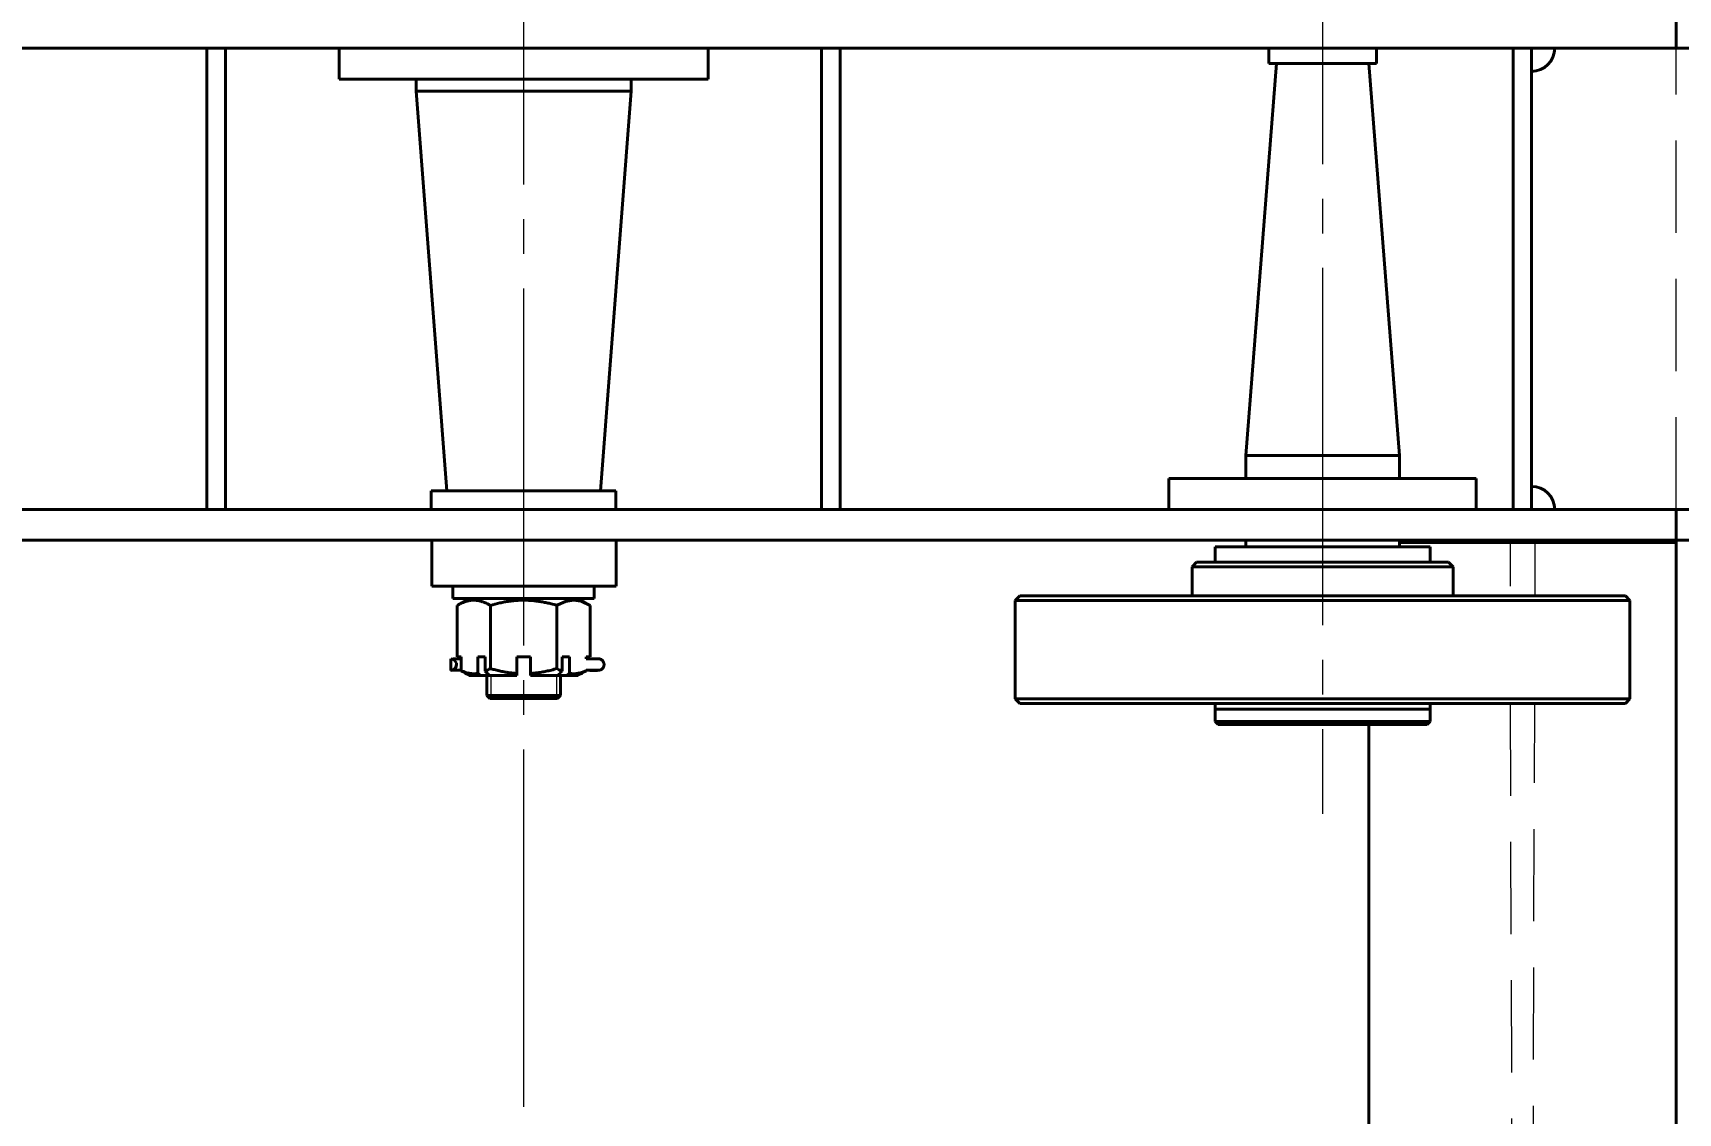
# Model space of a CAD drawing. Header units: millimetres. Extents: x 0 to 841, y 0 to 594.
# Drawn here: x 154.5 to 225.8, y 452.2 to 499.1 of the extents above; entities that cross this region are included whole.
import ezdxf

# ---------------------------------------------------------------- set-up
doc = ezdxf.new("R2010")
doc.units = ezdxf.units.MM
for name, pattern in [('K5LT_AXLED', [19.996264, 15.496264, -1.5, 1.5, -1.5]), ('K5LT_BASIC', [0]), ('K5LT_DASHED', [6, 4, -2]), ('K5LT_THIN', [0])]:
    doc.linetypes.add(name, pattern=pattern)
doc.layers.add('Системный слой', color=7, linetype='Continuous')
doc.styles.add('KDIMTEXTSTYLE', font='GOST_AU.SHX', dxfattribs={"width": 0.96, "oblique": 15, "height": 5})
doc.dimstyles.new('KDIMSTYLE (0.07)', dxfattribs={"dimtxt": 5, "dimasz": 1, "dimexe": 2, "dimexo": 0.0625, "dimgap": 1, "dimtad": 1, "dimlfac": 15, "dimtxsty": 'KDIMTEXTSTYLE', "dimsah": 1, "dimcen": 0.09, "dimdle": 1, "dimadec": 0, "dimazin": 0, "dimtfac": 0.667, "dimtmove": 0, "dimatfit": 3, "dimfxl": 1, "dimtvp": 1, "dimtolj": 1, "dimtzin": 0, "dimarcsym": 0})

# ---------------------------------------------------------------- blocks, each defined once
blk = doc.blocks.new('U5')
at = {"layer": 'Системный слой', "color": 150, "linetype": 'K5LT_BASIC', "lineweight": 40, "true_color": 0x0080ff}
for p, q in [((173.048, 472.029), (173.048, 471.95)), ((173.048, 471.45), (173.048, 471.434))]:
    blk.add_line(p, q, dxfattribs=at)
blk = doc.blocks.new('U6')
at = {"layer": 'Системный слой', "color": 150, "linetype": 'K5LT_BASIC', "lineweight": 40, "true_color": 0x0080ff}
for p, q in [((180.428, 522.123), (180.428, 522.096)), ((180.428, 497.096), (180.428, 496.563))]:
    blk.add_line(p, q, dxfattribs=at)
blk = doc.blocks.new('U7')
at = {"layer": 'Системный слой', "color": 150, "linetype": 'K5LT_BASIC', "lineweight": 40, "true_color": 0x0080ff}
for p, q in [((171.095, 522.123), (171.095, 522.096)), ((171.095, 497.096), (171.095, 496.563))]:
    blk.add_line(p, q, dxfattribs=at)
blk = doc.blocks.new('U41')
at = {"layer": 'Системный слой', "color": 150, "linetype": 'K5LT_BASIC', "lineweight": 40, "true_color": 0x0080ff}
for p, q in [((225.758, 471.763), (225.758, 431.096)), ((225.758, 423.096), (225.758, 413.763))]:
    blk.add_line(p, q, dxfattribs=at)
blk = doc.blocks.new('U42')
at = {"layer": 'Системный слой', "color": 150, "linetype": 'K5LT_BASIC', "lineweight": 40, "true_color": 0x0080ff}
for p, q in [((212.424, 469.096), (212.424, 431.096)), ((212.424, 423.096), (212.424, 419.763)), ((212.424, 415.763), (212.424, 413.763))]:
    blk.add_line(p, q, dxfattribs=at)
blk = doc.blocks.new('U52')
at = {"layer": 'Системный слой', "color": 150, "linetype": 'K5LT_BASIC', "lineweight": 40, "true_color": 0x0080ff}
for p, q in [((213.758, 479.763), (213.758, 480.763)), ((213.758, 476.808), (213.758, 477.096))]:
    blk.add_line(p, q, dxfattribs=at)
blk = doc.blocks.new('U53')
at = {"layer": 'Системный слой', "color": 150, "linetype": 'K5LT_BASIC', "lineweight": 40, "true_color": 0x0080ff}
for p, q in [((207.091, 479.763), (207.091, 480.763)), ((207.091, 476.808), (207.091, 477.096))]:
    blk.add_line(p, q, dxfattribs=at)
blk = doc.blocks.new('U71')
at = {"layer": 'Системный слой', "color": 150, "linetype": 'K5LT_BASIC', "lineweight": 40, "true_color": 0x0080ff}
for p, q in [((210.424, 476.141), (204.958, 476.141)), ((215.891, 476.141), (210.424, 476.141))]:
    blk.add_line(p, q, dxfattribs=at)
blk = doc.blocks.new('U72')
at = {"layer": 'Системный слой', "color": 150, "linetype": 'K5LT_BASIC', "lineweight": 40, "true_color": 0x0080ff}
for p, q in [((210.424, 475.941), (204.758, 475.941)), ((216.091, 475.941), (210.424, 475.941))]:
    blk.add_line(p, q, dxfattribs=at)
blk = doc.blocks.new('U73')
at = {"layer": 'Системный слой', "color": 150, "linetype": 'K5LT_BASIC', "lineweight": 40, "true_color": 0x0080ff}
for p, q in [((210.424, 474.675), (197.291, 474.675)), ((223.558, 474.675), (210.424, 474.675))]:
    blk.add_line(p, q, dxfattribs=at)
blk = doc.blocks.new('U74')
at = {"layer": 'Системный слой', "color": 150, "linetype": 'K5LT_BASIC', "lineweight": 40, "true_color": 0x0080ff}
for p, q in [((210.424, 470.008), (197.291, 470.008)), ((223.558, 470.008), (210.424, 470.008))]:
    blk.add_line(p, q, dxfattribs=at)
blk = doc.blocks.new('U75')
at = {"layer": 'Системный слой', "color": 150, "linetype": 'K5LT_BASIC', "lineweight": 40, "true_color": 0x0080ff}
for p, q in [((210.424, 470.208), (197.091, 470.208)), ((223.758, 470.208), (210.424, 470.208))]:
    blk.add_line(p, q, dxfattribs=at)
blk = doc.blocks.new('U76')
at = {"layer": 'Системный слой', "color": 150, "linetype": 'K5LT_BASIC', "lineweight": 40, "true_color": 0x0080ff}
for p, q in [((210.424, 474.475), (197.091, 474.475)), ((223.758, 474.475), (210.424, 474.475))]:
    blk.add_line(p, q, dxfattribs=at)
blk = doc.blocks.new('U77')
at = {"layer": 'Системный слой', "color": 150, "linetype": 'K5LT_BASIC', "lineweight": 40, "true_color": 0x0080ff}
for p, q in [((177.252, 474.294), (177.206, 474.267)), ((177.584, 474.437), (177.252, 474.294)), ((177.92, 474.491), (177.584, 474.437)), ((178.255, 474.442), (177.92, 474.491)), ((178.648, 474.268), (178.255, 474.442)), ((178.648, 474.267), (178.648, 474.268))]:
    blk.add_line(p, q, dxfattribs=at)
blk = doc.blocks.new('U78')
at = {"layer": 'Системный слой', "color": 150, "linetype": 'K5LT_BASIC', "lineweight": 40, "true_color": 0x0080ff}
for p, q in [((178.475, 472.029), (178.475, 471.95)), ((178.475, 471.45), (178.475, 471.434))]:
    blk.add_line(p, q, dxfattribs=at)
blk = doc.blocks.new('U79')
at = {"layer": 'Системный слой', "color": 150, "linetype": 'K5LT_BASIC', "lineweight": 40, "true_color": 0x0080ff}
for p, q in [((172.601, 471.952), (172.754, 471.9)), ((172.754, 471.9), (172.843, 471.766)), ((172.843, 471.766), (172.851, 471.702)), ((172.665, 471.461), (172.601, 471.452)), ((172.8, 471.55), (172.665, 471.461)), ((172.851, 471.702), (172.8, 471.55))]:
    blk.add_line(p, q, dxfattribs=at)
blk = doc.blocks.new('U80')
at = {"layer": 'Системный слой', "color": 150, "linetype": 'K5LT_BASIC', "lineweight": 40, "true_color": 0x0080ff}
for p, q in [((172.723, 471.948), (172.678, 471.94)), ((172.775, 471.95), (172.723, 471.948)), ((172.83, 471.95), (172.775, 471.95))]:
    blk.add_line(p, q, dxfattribs=at)
blk = doc.blocks.new('U85')
at = {"layer": 'Системный слой', "color": 150, "linetype": 'K5LT_BASIC', "lineweight": 40, "true_color": 0x0080ff}
for p, q in [((178.641, 471.451), (178.832, 471.451)), ((178.797, 471.449), (178.641, 471.449)), ((178.95, 471.449), (178.797, 471.449)), ((178.832, 471.451), (178.976, 471.45)), ((179.001, 471.45), (178.95, 471.449)), ((178.976, 471.45), (179.001, 471.45))]:
    blk.add_line(p, q, dxfattribs=at)
blk = doc.blocks.new('U86')
at = {"layer": 'Системный слой', "color": 150, "linetype": 'K5LT_BASIC', "lineweight": 40, "true_color": 0x0080ff}
for p, q in [((172.72, 471.453), (172.675, 471.461)), ((172.773, 471.45), (172.72, 471.453)), ((172.83, 471.45), (172.773, 471.45)), ((172.851, 471.45), (172.83, 471.45))]:
    blk.add_line(p, q, dxfattribs=at)
blk = doc.blocks.new('U102')
at = {"layer": 'Системный слой', "color": 150, "linetype": 'K5LT_BASIC', "lineweight": 40, "true_color": 0x0080ff}
for p, q in [((210.424, 476.808), (205.758, 476.808)), ((215.091, 476.808), (210.424, 476.808))]:
    blk.add_line(p, q, dxfattribs=at)
blk = doc.blocks.new('KDIMARROW_01')
at = {"layer": 'Системный слой'}
blk.add_hatch(color=0, dxfattribs=at).paths.add_polyline_path([(0, 0), (-5, 0.658), (-4.5, 0), (-5, -0.658)])
at = {"layer": 'Системный слой', "color": 0, "linetype": 'K5LT_THIN', "lineweight": 18}
for p, q in [((-4.5, 0), (-5, 0.658)), ((-5, 0.658), (0, 0)), ((0, 0), (-5, -0.658)), ((-5, -0.658), (-4.5, 0)), ((0, 0), (-1, 0))]:
    blk.add_line(p, q, dxfattribs=at)

msp = doc.modelspace()

# ---------------------------------------------------------------- linework, layer by layer
at = {"layer": 'Системный слой', "color": 30, "linetype": 'K5LT_AXLED', "lineweight": 18, "true_color": 0xff8000}
for p, q in [((175.75755, 528.00913), (175.75755, 367.42948)), ((210.42422, 508.89615), (210.42422, 465.22948))]:
    msp.add_line(p, q, dxfattribs=at)
at = {"layer": 'Системный слой', "color": 150, "linetype": 'K5LT_BASIC', "lineweight": 40, "true_color": 0x0080ff}
for p, q in [((225.75755, 499.76281), (225.75755, 498.42948)), ((225.75755, 498.42948), (125.75755, 498.42948)), ((162.02422, 498.42948), (162.82422, 498.42948)), ((162.02422, 498.42948), (162.02422, 478.42948)), ((162.82422, 498.42948), (162.82422, 478.42948)), ((167.76162, 498.42948), (167.76162, 497.09615)), ((183.76162, 498.42948), (183.76162, 497.09615)), ((188.69088, 498.42948), (189.49088, 498.42948)), ((188.69088, 498.42948), (188.69088, 478.42948)), ((189.49088, 498.42948), (189.49088, 478.42948)), ((208.09088, 498.42948), (208.09088, 497.76281)), ((212.75755, 498.42948), (212.75755, 497.76281)), ((218.69088, 498.42948), (219.49088, 498.42948)), ((218.69088, 498.42948), (218.69088, 478.42948)), ((219.49088, 498.42948), (219.49088, 478.42948)), ((230.75755, 498.42948), (225.75755, 498.42948)), ((207.09088, 480.76281), (208.42422, 497.76281)), ((212.75755, 497.76281), (208.09088, 497.76281)), ((213.75755, 480.76281), (212.42422, 497.76281)), ((183.76162, 497.09615), (167.76162, 497.09615)), ((171.09495, 496.56281), (172.42828, 479.22948)), ((180.42828, 496.56281), (171.09495, 496.56281)), ((180.42828, 496.56281), (179.09495, 479.22948)), ((207.09088, 480.76281), (213.75755, 480.76281)), ((217.09088, 479.76281), (203.75755, 479.76281)), ((203.75755, 479.76281), (203.75755, 478.42948)), ((217.09088, 479.76281), (217.09088, 478.42948)), ((171.75755, 479.22948), (171.75755, 478.42948)), ((179.75755, 479.22948), (171.75755, 479.22948)), ((179.75755, 479.22948), (179.75755, 478.42948)), ((225.75755, 478.42948), (125.75755, 478.42948)), ((162.02422, 478.42948), (162.82422, 478.42948)), ((188.69088, 478.42948), (189.49088, 478.42948)), ((218.69088, 478.42948), (219.49088, 478.42948)), ((225.75755, 478.42948), (225.75755, 477.09615)), ((230.75755, 478.42948), (225.75755, 478.42948)), ((225.75755, 477.09615), (125.75755, 477.09615)), ((171.77771, 477.09615), (171.77771, 475.09615)), ((179.77771, 477.09615), (179.77771, 475.09615)), ((205.75755, 476.80802), (205.75755, 476.14135)), ((213.75755, 476.99258), (225.75755, 476.99258)), ((215.09088, 476.80802), (215.09088, 476.14135)), ((230.75755, 477.09615), (225.75755, 477.09615)), ((225.75755, 477.09615), (225.75755, 476.99258)), ((225.75755, 476.99258), (225.75755, 471.76281)), ((204.75755, 475.94135), (204.95755, 476.14135)), ((216.09088, 475.94135), (215.89088, 476.14135)), ((204.75755, 475.94135), (204.75755, 474.67468)), ((216.09088, 475.94135), (216.09088, 474.67468)), ((179.77771, 475.09615), (171.77771, 475.09615)), ((172.69495, 474.56281), (172.69495, 475.09615)), ((178.82828, 474.56281), (178.82828, 475.09615)), ((197.09088, 474.47468), (197.29088, 474.67468)), ((223.75755, 474.47468), (223.55755, 474.67468)), ((172.69495, 474.56281), (178.82828, 474.56281)), ((172.87487, 474.26735), (172.87541, 474.26767)), ((172.87487, 474.26735), (172.87487, 472.02948)), ((173.38662, 474.56281), (172.87541, 474.26767)), ((174.31905, 474.26735), (174.31905, 471.52494)), ((177.2058, 474.26735), (177.2058, 471.52494)), ((178.13662, 474.56281), (178.64783, 474.26767)), ((178.64837, 474.26735), (178.64837, 472.02948)), ((197.09088, 474.47468), (197.09088, 470.20802)), ((223.75755, 474.47468), (223.75755, 470.20802)), ((172.60147, 471.45238), (172.60147, 471.95237)), ((172.83001, 471.94991), (173.04817, 471.94991)), ((173.04817, 471.94991), (172.85147, 471.94991)), ((172.87487, 472.02948), (173.04817, 472.02948)), ((173.04817, 471.43449), (173.04817, 472.02948)), ((173.7767, 472.02948), (173.7767, 471.31648)), ((173.7767, 472.02948), (174.08746, 472.02948)), ((174.08746, 471.40868), (174.08746, 472.02948)), ((175.46243, 472.02948), (176.06243, 472.02948)), ((175.46243, 472.02948), (175.46243, 471.312)), ((176.06243, 471.312), (176.06243, 472.02948)), ((177.43713, 472.02948), (177.74754, 472.02948)), ((177.43713, 472.02948), (177.43713, 471.40868)), ((177.74754, 471.31648), (177.74754, 472.02948)), ((178.47526, 472.02948), (178.64837, 472.02948)), ((178.47526, 471.95044), (178.64085, 471.95074)), ((172.67998, 471.45911), (172.60147, 471.44647)), ((172.60147, 471.45238), (172.60147, 471.45084)), ((172.60147, 471.44899), (172.60147, 471.45084)), ((172.60147, 471.44899), (172.60147, 471.44647)), ((173.04817, 471.44991), (172.83001, 471.44991)), ((172.85147, 471.70237), (172.85147, 471.70084)), ((173.04817, 471.44991), (172.85147, 471.44991)), ((172.85147, 471.44991), (173.04817, 471.44991)), ((173.40554, 471.22948), (173.40574, 471.22948)), ((173.40574, 471.22948), (173.88403, 471.22948)), ((173.88403, 471.22948), (174.30843, 471.22948)), ((174.16162, 471.22948), (174.16162, 470.36281)), ((174.30843, 471.22948), (175.46238, 471.22948)), ((175.46238, 471.22948), (175.46243, 471.312)), ((176.06209, 471.22948), (176.06238, 471.22948)), ((176.06238, 471.22948), (176.06243, 471.312)), ((176.06238, 471.22948), (177.21602, 471.22948)), ((177.21602, 471.22948), (177.64015, 471.22948)), ((177.36162, 471.22948), (177.36162, 470.36281)), ((177.64015, 471.22948), (178.11769, 471.22948)), ((178.47526, 471.45044), (178.64131, 471.45074)), ((178.64131, 471.44908), (178.47526, 471.44939)), ((178.64085, 471.44908), (178.47526, 471.44938)), ((177.36162, 470.36281), (174.16162, 470.36281)), ((174.29495, 470.22948), (174.16162, 470.36281)), ((177.22828, 470.22948), (177.36162, 470.36281)), ((177.22828, 470.22948), (174.29495, 470.22948)), ((197.29088, 470.00802), (197.09088, 470.20802)), ((205.75755, 469.76281), (205.75755, 470.00802)), ((205.75755, 469.76281), (215.09088, 469.76281)), ((205.75755, 469.22948), (205.75755, 469.76281)), ((205.75755, 469.76281), (215.09088, 469.76281)), ((215.09088, 469.76281), (215.09088, 470.00802)), ((215.09088, 469.22948), (215.09088, 469.76281)), ((223.55755, 470.00802), (223.75755, 470.20802)), ((205.75755, 469.22948), (205.89088, 469.09615)), ((205.75755, 469.22948), (215.09088, 469.22948)), ((205.89088, 469.09615), (214.95755, 469.09615)), ((215.09088, 469.22948), (214.95755, 469.09615))]:
    msp.add_line(p, q, dxfattribs=at)
at = {"layer": 'Системный слой', "color": 7, "linetype": 'K5LT_DASHED', "lineweight": 18}
for p, q in [((225.75755, 478.42948), (225.75755, 498.42948)), ((218.55755, 476.99258), (218.55755, 475.09615)), ((219.62422, 476.99258), (219.62422, 474.67468)), ((218.55755, 470.00802), (218.69088, 430.56281)), ((219.49088, 430.56281), (219.62422, 470.00802))]:
    msp.add_line(p, q, dxfattribs=at)
at = {"layer": 'Системный слой', "color": 7, "linetype": 'K5LT_THIN', "lineweight": 18}
for p, q in [((174.34204, 471.22948), (174.34204, 470.36281)), ((177.1812, 471.22948), (177.1812, 470.36281)), ((174.34204, 470.22948), (174.34204, 470.36281)), ((177.1812, 470.22948), (177.1812, 470.36281))]:
    msp.add_line(p, q, dxfattribs=at)
at = {"layer": 'Системный слой', "color": 150, "linetype": 'K5LT_BASIC', "lineweight": 40, "true_color": 0x0080ff}
for centre, radius, start, end in [((219.49088, 498.42948), 1, 270, 0), ((219.49088, 478.42948), 1, 0, 90), ((363.39054, 705.12157), 301.02861, 230.9582565, 230.9845523), ((-11.89179, 705.30455), 301.18681, 308.9972914, 309.0235838)]:
    msp.add_arc(centre, radius, start, end, dxfattribs=at)
msp.add_ellipse((172.60147, 471.69991), major_axis=(0.1771, 0.1771), ratio=0.99631472, start_param=4.22608821, end_param=5.49963319, dxfattribs=at)
for points, knots in [([(174.31905, 474.26735), (174.27783, 474.29114), (174.20514, 474.33041), (174.10004, 474.37937), (174.01924, 474.41134), (173.95221, 474.43392), (173.89879, 474.44963), (173.84772, 474.46228), (173.79947, 474.47214), (173.75458, 474.47953), (173.70937, 474.48514), (173.65679, 474.48948), (173.59906, 474.49127), (173.54301, 474.4897), (173.49628, 474.48622), (173.45679, 474.48184), (173.40487, 474.47425), (173.34066, 474.4615), (173.26479, 474.44139), (173.17851, 474.41312), (173.0479, 474.36084), (172.9432, 474.30679), (172.87487, 474.26735)], [0, 0, 0, 0, 2.01951241, 3.54236557, 5.07783802, 5.89464333, 6.74152157, 7.61843389, 8.3161695, 9.02396657, 9.73757017, 10.44705899, 11.49973994, 12.45334055, 13.0842207, 13.70002283, 14.31485544, 15.53447538, 16.73695942, 17.91676493, 19.64723838, 23, 23, 23, 23]), ([(177.2058, 474.26735), (177.12341, 474.29114), (176.9781, 474.33041), (176.76802, 474.37937), (176.60652, 474.41134), (176.47253, 474.43392), (176.36576, 474.44963), (176.26368, 474.46228), (176.16256, 474.47262), (176.07282, 474.47987), (175.98245, 474.48533), (175.88202, 474.48948), (175.76089, 474.49136), (175.64885, 474.48956), (175.55546, 474.4859), (175.48224, 474.48184), (175.37836, 474.47424), (175.25002, 474.46149), (175.09488, 474.44091), (174.92255, 474.41248), (174.66154, 474.35997), (174.45565, 474.30679), (174.31905, 474.26735)], [0, 0, 0, 0, 2.01951241, 3.54236557, 5.07783802, 5.89464333, 6.74152157, 7.61843389, 8.3161695, 9.13417323, 9.73757017, 10.44705899, 11.49973994, 12.58854255, 13.0842207, 13.70002283, 14.31485544, 15.53692333, 16.73695942, 17.9991055, 19.64723838, 23, 23, 23, 23]), ([(178.64085, 471.95074), (178.65029, 471.95076), (178.66002, 471.95077), (178.6799, 471.9508), (178.69006, 471.95081), (178.71064, 471.95082), (178.72107, 471.95083), (178.74203, 471.95083), (178.75256, 471.95084), (178.77356, 471.95083), (178.78403, 471.95083), (178.80474, 471.95081), (178.81499, 471.95081), (178.83509, 471.95078), (178.84495, 471.95077), (178.86413, 471.95074), (178.87344, 471.95072), (178.8914, 471.95068), (178.90004, 471.95066), (178.9165, 471.95061), (178.92432, 471.95058), (178.93904, 471.95053), (178.94594, 471.9505), (178.95871, 471.95043), (178.96459, 471.9504), (178.97526, 471.95033), (178.98006, 471.9503), (178.98807, 471.95022), (178.99133, 471.95019), (178.99781, 471.95011), (179.00023, 471.95008), (179.00449, 471.94998), (179.00537, 471.94996), (179.00726, 471.94991), (179.00826, 471.94988), (179.01034, 471.9498), (179.01095, 471.94978), (179.01238, 471.94971), (179.01321, 471.94967), (179.01488, 471.94958), (179.01579, 471.94953), (179.01775, 471.94941), (179.01875, 471.94934), (179.02091, 471.94918), (179.02205, 471.94909), (179.02438, 471.94888), (179.0256, 471.94876), (179.02796, 471.94852), (179.02915, 471.94839), (179.03109, 471.94817), (179.03182, 471.94808), (179.03303, 471.94792), (179.03351, 471.94786), (179.03592, 471.94755), (179.03788, 471.94727), (179.04374, 471.94635), (179.04766, 471.94565), (179.05946, 471.94323), (179.06723, 471.94125), (179.07835, 471.93783), (179.08179, 471.93669), (179.09203, 471.93305), (179.09874, 471.93033), (179.11476, 471.92301), (179.12392, 471.91812), (179.1416, 471.90721), (179.15011, 471.90119), (179.16634, 471.88813), (179.17405, 471.88108), (179.18855, 471.86608), (179.19533, 471.85812), (179.20784, 471.8414), (179.21358, 471.83265), (179.22391, 471.81449), (179.22851, 471.80509), (179.23649, 471.78578), (179.23988, 471.77587), (179.24539, 471.7557), (179.24751, 471.74545), (179.25045, 471.72475), (179.25127, 471.71431), (179.2516, 471.6934), (179.25111, 471.68294), (179.24882, 471.66216), (179.24703, 471.65184), (179.24216, 471.63151), (179.23908, 471.6215), (179.23171, 471.60194), (179.22741, 471.59239), (179.21765, 471.57391), (179.21219, 471.56498), (179.20019, 471.54787), (179.19366, 471.53969), (179.17963, 471.52422), (179.17214, 471.51693), (179.1563, 471.50335), (179.14795, 471.49705), (179.13056, 471.48557), (179.12152, 471.48037), (179.10287, 471.47116), (179.09328, 471.46714), (179.07717, 471.46155), (179.07078, 471.45961), (179.05641, 471.45588), (179.04826, 471.45419), (179.03632, 471.45231), (179.03233, 471.45178), (179.02738, 471.45124), (179.02616, 471.45111), (179.02379, 471.45089), (179.0226, 471.45078), (179.02033, 471.4506), (179.01926, 471.45052), (179.01722, 471.45038), (179.01631, 471.45032), (179.01454, 471.45022), (179.01365, 471.45017), (179.0121, 471.4501), (179.01137, 471.45007), (179.01001, 471.45001), (179.00949, 471.44999), (179.00762, 471.44992), (179.00662, 471.4499), (179.00483, 471.44985), (179.00396, 471.44983), (179.00271, 471.4498), (179.00246, 471.4498), (179.00167, 471.44978), (179.00122, 471.44977), (178.99981, 471.44975), (178.99881, 471.44973), (178.99597, 471.44969), (178.99378, 471.44966), (178.99042, 471.44962), (178.98931, 471.44961), (178.9859, 471.44958), (178.98342, 471.44956), (178.97623, 471.4495), (178.97116, 471.44946), (178.95993, 471.4494), (178.95379, 471.44936), (178.94049, 471.4493), (178.93334, 471.44928), (178.91814, 471.44922), (178.91009, 471.4492), (178.89321, 471.44915), (178.88438, 471.44913), (178.86608, 471.44909), (178.85661, 471.44907), (178.83716, 471.44904), (178.82719, 471.44903), (178.8069, 471.44901), (178.79658, 471.449), (178.77576, 471.44899), (178.76526, 471.44899), (178.74424, 471.44899), (178.73372, 471.44899), (178.71283, 471.449), (178.70246, 471.44901), (178.68202, 471.44902), (178.67196, 471.44904), (178.6549, 471.44906), (178.6478, 471.44907), (178.64085, 471.44908)], [0, 0, 0, 0, 1.09545554, 1.09545554, 2.19096119, 2.19096119, 3.28703188, 3.28703188, 4.38302696, 4.38302696, 5.47901292, 5.47901292, 6.57505542, 6.57505542, 7.6705729, 7.6705729, 8.7659469, 8.7659469, 9.86117905, 9.86117905, 10.95623635, 10.95623635, 12.0510208, 12.0510208, 13.14529593, 13.14529593, 14.23849963, 14.23849963, 15.20190659, 15.20190659, 16.26876705, 16.26876705, 16.5834724, 16.5834724, 16.89817774, 16.89817774, 17.03917078, 17.03917078, 17.18016382, 17.18016382, 17.32115686, 17.32115686, 17.4526189, 17.4526189, 17.58408095, 17.58408095, 17.715543, 17.715543, 17.84700504, 17.84700504, 17.92584903, 17.92584903, 17.97732363, 17.97732363, 18.18648621, 18.18648621, 18.60481136, 18.60481136, 19.44146168, 19.44146168, 19.81896152, 19.81896152, 20.57396121, 20.57396121, 21.65522683, 21.65522683, 22.74027202, 22.74027202, 23.82729813, 23.82729813, 24.91546919, 24.91546919, 26.00434733, 26.00434733, 27.09367963, 27.09367963, 28.18330704, 28.18330704, 29.27312103, 29.27312103, 30.36304069, 30.36304069, 31.45299934, 31.45299934, 32.54293524, 32.54293524, 33.63278386, 33.63278386, 34.72246924, 34.72246924, 35.81189217, 35.81189217, 36.90091093, 36.90091093, 37.989306, 37.989306, 39.07670957, 39.07670957, 40.16245219, 40.16245219, 41.24521388, 41.24521388, 41.9407141, 41.9407141, 42.79920121, 42.79920121, 43.21905795, 43.21905795, 43.35069013, 43.35069013, 43.48232231, 43.48232231, 43.61395448, 43.61395448, 43.74558666, 43.74558666, 43.88634182, 43.88634182, 44.02709697, 44.02709697, 44.16785213, 44.16785213, 44.4792503, 44.4792503, 44.79064846, 44.79064846, 44.89649869, 44.89649869, 45.06854805, 45.06854805, 45.41264677, 45.41264677, 46.10084422, 46.10084422, 46.4187369, 46.4187369, 47.05452225, 47.05452225, 48.14573503, 48.14573503, 49.23922181, 49.23922181, 50.33364463, 50.33364463, 51.42850934, 51.42850934, 52.52361586, 52.52361586, 53.61888462, 53.61888462, 54.71429256, 54.71429256, 55.80984728, 55.80984728, 56.90586297, 56.90586297, 58.00183891, 58.00183891, 59.09783996, 59.09783996, 60.19392536, 60.19392536, 61, 61, 61, 61]), ([(172.60147, 471.45084), (172.60147, 471.4508), (172.60243, 471.45074), (172.6065, 471.45068), (172.61283, 471.45078), (172.62092, 471.45118), (172.63176, 471.45215), (172.64807, 471.45435), (172.66445, 471.45805), (172.67469, 471.46115)], [0, 0, 0, 0, 1.42637282, 2.60416963, 3.91652868, 5.21254043, 6.10110985, 7.74259698, 10, 10, 10, 10]), ([(172.60147, 471.44899), (172.60147, 471.44902), (172.60243, 471.44908), (172.6065, 471.44922), (172.61283, 471.44949), (172.62092, 471.45006), (172.63176, 471.45118), (172.64807, 471.45358), (172.66445, 471.45743), (172.67469, 471.46061)], [0, 0, 0, 0, 1.42660006, 2.60417483, 3.91652853, 5.21256684, 6.10111234, 7.74259854, 10, 10, 10, 10]), ([(172.85147, 471.44991), (172.84121, 471.44991), (172.82175, 471.44991), (172.79252, 471.44999), (172.76462, 471.45034), (172.73094, 471.45158), (172.7006, 471.45457), (172.68125, 471.45912), (172.67469, 471.46115)], [0, 0, 0, 0, 1.4052876, 2.66618082, 4.0651343, 5.39431707, 7.7003741, 9, 9, 9, 9]), ([(173.04817, 471.43449), (173.08105, 471.41924), (173.13388, 471.39658), (173.20725, 471.36961), (173.26571, 471.35095), (173.32959, 471.33364), (173.39904, 471.31873), (173.47516, 471.3076), (173.55096, 471.30177), (173.62604, 471.30117), (173.70141, 471.30581), (173.75165, 471.31237), (173.7767, 471.31648)], [0, 0, 0, 0, 1.79382425, 2.87074135, 3.96419663, 4.93931119, 6.29617394, 7.67558273, 8.99457395, 10.3253577, 11.66395074, 13, 13, 13, 13]), ([(174.08746, 471.40868), (174.13128, 471.42715), (174.20879, 471.46362), (174.28559, 471.50563), (174.31905, 471.52494)], [0, 0, 0, 0, 2.8126843, 5, 5, 5, 5]), ([(174.31905, 471.52494), (174.37407, 471.50906), (174.4685, 471.48296), (174.63362, 471.44116), (174.80972, 471.40158), (175.00195, 471.36582), (175.15833, 471.34253), (175.30795, 471.32456), (175.40254, 471.31612), (175.46243, 471.312)], [0, 0, 0, 0, 1.4743463, 2.52214206, 4.38489838, 6.1206477, 7.55527723, 8.45477268, 10, 10, 10, 10]), ([(176.06243, 471.312), (176.09437, 471.3142), (176.15624, 471.31913), (176.27652, 471.33119), (176.40282, 471.34752), (176.56705, 471.37369), (176.75136, 471.40898), (176.97453, 471.46083), (177.12905, 471.50278), (177.2058, 471.52494)], [0, 0, 0, 0, 0.82445539, 1.59771268, 3.11182406, 4.1028911, 5.87872825, 7.94267327, 10, 10, 10, 10]), ([(177.2058, 471.52494), (177.23466, 471.50827), (177.31133, 471.46597), (177.38871, 471.42911), (177.43713, 471.40868)], [0, 0, 0, 0, 1.88836685, 5, 5, 5, 5]), ([(177.74754, 471.31648), (177.77767, 471.31153), (177.83751, 471.30412), (177.92205, 471.30063), (177.99448, 471.30311), (178.06005, 471.30923), (178.12382, 471.31874), (178.18952, 471.33255), (178.25754, 471.35065), (178.3522, 471.3812), (178.42636, 471.41178), (178.47526, 471.43449)], [0, 0, 0, 0, 1.48258571, 2.94123379, 4.15217275, 5.04104965, 6.16455252, 7.29169626, 8.28398937, 9.53422827, 12, 12, 12, 12])]:
    msp.add_open_spline(points, degree=3, knots=knots, dxfattribs=at)
for points in [[(173.40554, 471.22948), (173.28632, 471.29776), (173.16714, 471.3661), (173.04797, 471.43449)], [(173.40574, 471.22948), (173.28652, 471.29776), (173.16733, 471.3661), (173.04817, 471.43449)], [(174.30843, 471.22948), (174.23476, 471.28917), (174.1611, 471.34891), (174.08746, 471.40868)], [(177.21602, 471.22948), (177.28974, 471.28917), (177.36344, 471.34891), (177.43713, 471.40868)], [(178.11769, 471.22948), (178.23691, 471.29776), (178.3561, 471.3661), (178.47526, 471.43449)]]:
    msp.add_open_spline(points, degree=3, dxfattribs=at)

# ---------------------------------------------------------------- block references
at = {"layer": 'Системный слой'}
for name in ['U7', 'U6', 'U53', 'U52', 'U102', 'U71', 'U72', 'U73', 'U77', 'U76', 'U79', 'U80', 'U5', 'U78', 'U41', 'U86', 'U85', 'U75', 'U74', 'U42']:
    msp.add_blockref(name, (0, 0), dxfattribs=at)

# ---------------------------------------------------------------- dimensions: what is measured, and where the dimension line sits
at = {"layer": 'Системный слой', "color": 7}
msp.add_linear_dim(base=(72.42422, 544.61356), p1=(279.09088, 487.09615), p2=(72.42422, 488.42948), location=(175.75755, 544.61356), dimstyle='KDIMSTYLE (0.07)', override={"dimexo": 0, "dimpost": '\\H3.5;\\W0.965;\\Q15;<>', "dimblk1": 'KDIMARROW_01', "dimblk2": 'KDIMARROW_01', "dimse1": 0, "dimse2": 0, "dimclrt": 7, "dimtolj": 1}, dxfattribs=at).render()
msp.add_linear_dim(base=(54.429, 523.22948), p1=(125.75755, 368.76281), p2=(175.76162, 523.22948), angle=90, location=(54.429, 432.22948), dimstyle='KDIMSTYLE (0.07)', override={"dimexo": 0, "dimpost": '\\H3.5;\\W0.965;\\Q15;<>', "dimblk1": 'KDIMARROW_01', "dimblk2": 'KDIMARROW_01', "dimse1": 0, "dimse2": 0, "dimclrt": 7, "dimtolj": 1}, dxfattribs=at).render()

doc.saveas('drawing.dxf')
